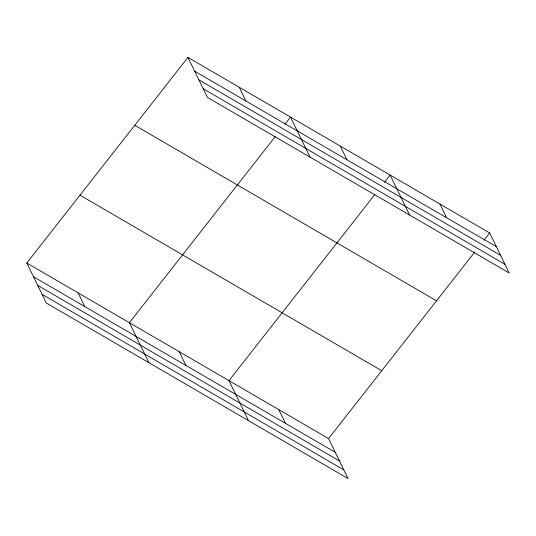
<?xml version="1.0" encoding="UTF-8"?>
<svg xmlns="http://www.w3.org/2000/svg" width="536" height="536" viewBox="0 0 536 536"><rect width="100%" height="100%" fill="white"/><g stroke="black" fill="none" stroke-linecap="round" stroke-linejoin="round"><path stroke-width="0.8" d="M26.8 263.022L328.555 438.575L348.058 478.574L46.304 303.014L26.8 263.022L187.942 57.426L489.696 232.986L509.2 272.978L207.445 97.425L187.942 57.426M275.196 136.687L129.397 322.712L148.901 362.705M284.911 124.292L290.539 117.116L310.043 157.115M374.778 194.622L228.973 380.64L248.483 420.639M384.493 182.227L390.114 175.051L409.618 215.043M328.555 438.575L474.863 251.907M484.068 240.162L489.696 232.986M194.635 71.161L496.39 246.714M198.863 79.824L500.617 255.384M203.218 88.755L504.972 264.315M134.764 125.277L436.518 300.83M79.978 195.178L381.733 370.731M33.5 276.75L335.255 452.31M37.721 285.42L339.476 460.973M42.083 294.344L343.837 469.905M439.902 204.022L446.602 217.75M340.327 146.087L347.02 159.815M239.237 87.274L245.937 101.003M278.767 409.611L285.46 423.34M179.185 351.676L185.885 365.405M78.095 292.864L84.795 306.599"/></g></svg>
